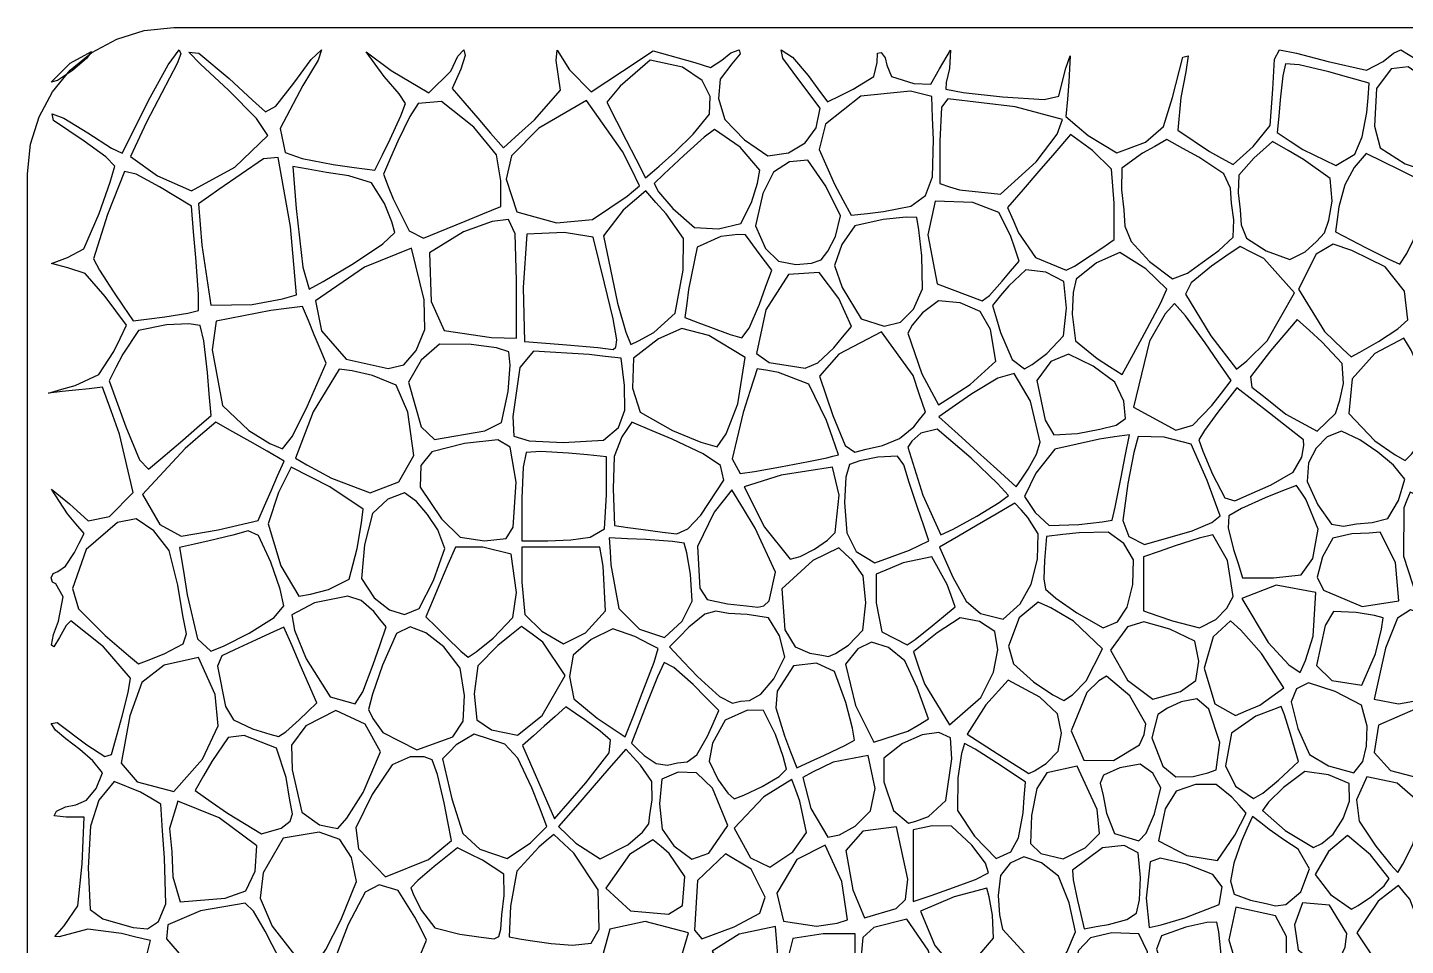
# Model space of a CAD drawing. Extents: x 1.1 to 83, y 1.1 to 53.7.
# Drawn here: x 1.14 to 41.04, y 27.16 to 53.74 of the extents above; entities that cross this region are included whole.
import ezdxf

# ---------------------------------------------------------------- set-up
doc = ezdxf.new("R2010")
doc.units = 0
doc.layers.add('Layer_1', color=7, linetype='CONTINUOUS')

msp = doc.modelspace()

# ---------------------------------------------------------------- linework, layer by layer
at = {"layer": 'Layer_1', "color": 7}
for points in [[(1.14035, 21.923175), (1.14035, 27.439671), (1.14035, 32.956168), (1.14035, 38.472665), (1.14035, 43.989162), (1.14035, 49.505659), (1.226058, 50.360908), (1.472005, 51.156527), (1.861422, 51.875747), (2.377542, 52.501801), (3.003595, 53.01792), (3.722816, 53.407337), (4.518434, 53.653284), (5.373683, 53.738993)], [(5.373683, 53.738993), (14.542864, 53.738993), (23.712045, 53.738993), (32.881226, 53.738993), (42.050408, 53.738993)], [(4.504484, 26.524726), (4.701358, 27.298283), (4.279836, 27.399863), (3.858315, 27.501444), (2.887524, 27.630811), (2.054826, 27.406871), (1.93503, 27.415958), (2.20412, 27.719167), (2.598131, 28.304693), (2.718628, 29.517306), (2.748075, 30.194233), (2.777523, 30.871157), (2.520269, 30.872568), (2.263015, 30.873979), (1.909866, 30.913555), (1.978247, 31.049047), (2.236554, 31.171566), (2.534979, 31.224116), (2.844341, 31.362935), (3.12819, 31.698475), (3.30935, 32.151309), (3.030935, 32.502543), (2.650508, 32.825744), (2.246275, 33.135976), (1.948811, 33.392604), (1.825087, 33.586922), (1.998782, 33.609895), (2.860481, 32.96469), (3.375918, 32.624669), (3.574911, 32.683817), (3.689978, 33.105062), (3.87966, 33.792016), (4.051148, 34.478155), (4.122475, 34.897438), (3.338793, 35.808054), (2.390408, 36.560526), (2.255444, 36.416906), (2.06585, 36.071604), (1.904266, 35.804644), (1.836647, 35.849368), (1.89604, 36.163168), (2.039822, 36.543124), (2.169066, 37.249546), (1.960383, 37.627261), (1.864831, 37.679486), (1.825087, 37.805047), (1.882873, 37.930613), (2.021804, 37.982841), (2.242843, 38.144193), (2.498039, 38.532125), (2.637798, 38.806763), (2.777557, 39.081402), (2.53944, 39.366588), (2.301322, 39.651771), (1.836812, 40.369177), (2.356888, 39.943312), (2.900269, 39.454218), (3.509109, 39.582663), (4.199861, 40.270303), (3.804883, 41.959603), (3.558569, 42.640764), (3.312254, 43.321924), (2.921317, 43.279483), (2.530381, 43.237043), (2.139444, 43.194602), (1.748508, 43.152162), (2.131406, 43.264376), (2.514304, 43.376588), (3.209066, 43.694742), (3.641541, 44.358989), (3.822263, 44.737974), (4.002984, 45.116959), (3.697403, 45.533572), (3.391823, 45.950186), (2.807473, 46.615564), (2.302875, 46.781689), (1.837624, 46.904391), (2.297665, 47.083274), (2.765977, 47.328088), (3.216619, 48.356658), (3.531874, 49.259863), (3.662998, 49.721474), (3.404303, 49.994439), (2.782333, 50.444075), (1.887339, 51.050912), (1.857015, 51.235568), (2.19455, 51.113828), (2.889544, 50.685881), (3.571282, 50.247485), (3.876943, 50.100636), (4.118414, 50.574414), (4.645826, 51.628161), (5.208009, 52.664064), (5.533079, 53.094924), (5.580428, 52.978939), (5.470034, 52.694896), (4.583605, 50.999452), (4.122475, 50.007799), (4.899771, 49.446674), (5.889017, 49.005772), (7.144131, 49.69751), (8.101679, 50.608205), (7.76631, 51.105006), (6.95592, 51.921681), (6.144655, 52.678248), (5.807226, 53.030538), (6.099501, 53.001474), (6.98017, 52.264211), (7.659218, 51.636648), (8.035429, 51.294366), (8.331594, 51.460916), (8.84851, 52.125078), (9.354688, 52.810032), (9.655361, 53.094924), (9.558913, 52.791377), (9.11031, 52.06157), (8.460144, 50.818788), (8.60238, 50.116376), (9.090094, 49.941954), (9.993838, 49.7718), (10.593843, 49.688242), (11.193847, 49.604684), (11.416354, 50.054995), (11.638862, 50.505304), (11.953576, 51.180675), (12.085314, 51.53973), (11.905188, 51.82421), (11.470067, 52.320269), (10.942604, 53.03448), (11.672943, 52.492552), (12.759337, 51.846297), (13.398474, 52.472683), (13.602201, 52.912157), (13.77749, 53.094944), (13.813931, 52.930956), (13.683833, 52.536685), (13.559486, 52.257556), (13.435139, 51.978427), (13.806843, 51.546946), (14.178547, 51.115462), (14.550251, 50.683984), (14.921956, 50.252506), (15.369016, 50.659815), (15.816076, 51.067123), (16.576774, 51.92498), (16.452777, 52.783816), (16.480773, 53.079701), (16.834684, 52.513286), (17.459561, 51.876514), (18.371618, 52.478737), (19.254106, 53.062251), (20.464541, 52.726045), (20.919858, 52.58282), (21.242397, 52.792647), (21.50957, 53.005886), (21.747836, 53.094063), (21.780262, 52.978846), (21.531997, 52.690471), (21.19347, 52.247473), (21.149099, 51.679706), (21.329043, 51.076888), (21.89926, 50.489872), (22.580296, 50.025102), (23.173942, 50.112998), (23.662573, 50.397859), (23.981484, 50.839579), (24.088948, 51.405807), (23.478353, 52.228101), (23.016882, 52.848143), (22.966808, 53.097695), (23.289163, 52.878143), (23.74966, 52.346191), (24.029096, 51.969063), (24.308532, 51.591935), (24.680022, 51.771694), (25.051512, 51.951453), (25.646769, 52.320636), (25.743741, 52.722396), (25.749806, 52.994583), (25.85861, 53.014987), (25.975581, 52.858899), (26.024233, 52.650469), (26.161799, 52.322521), (26.805692, 52.118638), (27.301081, 52.100886), (27.550613, 52.546984), (27.868508, 53.082235), (27.836466, 52.552487), (27.737869, 52.15189), (27.729563, 51.950476), (28.235372, 51.861407), (29.372823, 51.73091), (30.581364, 51.655322), (31.003058, 51.755096), (31.081936, 52.067971), (31.211222, 52.561549), (31.33667, 52.921273), (31.294037, 52.171047), (31.252844, 51.664661), (31.211648, 51.158278), (31.534454, 50.886834), (31.85726, 50.61539), (32.681588, 50.106334), (33.518575, 50.42189), (34.03963, 50.872833), (34.297982, 51.710861), (34.600025, 52.880737), (34.747825, 52.91713), (34.687031, 52.454739), (34.536714, 51.717521), (34.448311, 50.76814), (35.366938, 50.145625), (35.711546, 49.957696), (36.056153, 49.769768), (36.343329, 50.03071), (36.630504, 50.291653), (37.126662, 50.897779), (37.204849, 51.95423), (37.250552, 52.82228), (37.396297, 53.093533), (37.889407, 52.993109), (38.806129, 52.753717), (39.913637, 52.504159), (40.396666, 52.755128), (40.700453, 52.995122), (40.908242, 53.094941), (41.349846, 52.826158)], [(1.826984, 52.159044), (2.37707, 52.704472), (2.991463, 53.044804), (2.856581, 52.852467), (2.440838, 52.496192), (2.006522, 52.202038), (1.826984, 52.159044)], [(20.419236, 50.65542), (20.891705, 51.233231), (20.911292, 51.742103), (20.671768, 52.202997), (20.102748, 52.592676), (19.174021, 52.794213), (18.303699, 52.04519), (18.11133, 51.812108), (17.918961, 51.579029), (18.197879, 51.030079), (18.476796, 50.481128), (18.755713, 49.932178), (19.03463, 49.383228), (19.231294, 49.552047), (19.427959, 49.72087), (19.881395, 50.13467), (20.419236, 50.65542)], [(39.577414, 50.070743), (39.79315, 50.570934), (39.923892, 51.278268), (39.959226, 51.70514), (39.994561, 52.13201), (39.40696, 52.292814), (38.819359, 52.453619), (37.967076, 52.654877), (37.568259, 52.68713), (37.49099, 52.345226), (37.411793, 51.646918), (37.371505, 51.170863), (37.331218, 50.694804), (37.701669, 50.452895), (38.072119, 50.210982), (39.022728, 49.748677), (39.577414, 50.070743)], [(42.955631, 49.83182), (43.264799, 50.75305), (42.164993, 51.864167), (41.123091, 52.599313), (40.629267, 52.548135), (40.200826, 51.972566), (40.142507, 50.883343), (40.31063, 50.25377), (41.033827, 49.796248), (42.232428, 49.394324), (42.955631, 49.83182)], [(27.140849, 48.875465), (27.351162, 49.418821), (27.370588, 50.493769), (27.348337, 51.120252), (27.326087, 51.746737), (27.019768, 51.824021), (26.713449, 51.901304), (25.270947, 51.754411), (24.252068, 50.937168), (24.065634, 50.204596), (24.512769, 49.200579), (24.75257, 48.752783), (24.992371, 48.304989), (25.460931, 48.356272), (25.929491, 48.407557), (26.715236, 48.570131), (27.140849, 48.875465)], [(13.809791, 48.132385), (14.326703, 48.345271), (14.843615, 48.558156), (14.843615, 48.928517), (14.843615, 49.298874), (14.716171, 50.051942), (14.061255, 50.85612), (13.124256, 51.596877), (12.451445, 51.536583), (12.20807, 51.162783), (11.863575, 50.447502), (11.655321, 49.968271), (11.447068, 49.489041), (11.585389, 49.132973), (11.72371, 48.776904), (12.194961, 47.85577), (12.604266, 47.634827), (13.029215, 47.810598), (13.809791, 48.132385)], [(18.508833, 48.859209), (18.685067, 49.008146), (18.861301, 49.157083), (18.616855, 49.65304), (18.372408, 50.148995), (17.328111, 51.62401), (15.947494, 50.829489), (15.151445, 50.019303), (14.996774, 49.345833), (15.310104, 48.403674), (16.454218, 48.081765), (17.502005, 48.178331), (18.508833, 48.859209)], [(30.350677, 49.850308), (30.951757, 50.648839), (31.110388, 51.080278), (29.741312, 51.440506), (27.791598, 51.672645), (27.602655, 51.428958), (27.555824, 50.445783), (27.555824, 49.83235), (27.555824, 49.218921), (27.842998, 49.130382), (28.130173, 49.041843), (29.311363, 48.910034), (30.350677, 49.850308)], [(22.107871, 48.670735), (22.277753, 49.233929), (22.348412, 49.608043), (21.780672, 50.276354), (21.03281, 50.783699), (20.733179, 50.564263), (20.14886, 50.036679), (19.57078, 49.489479), (19.286147, 49.222874), (19.412402, 48.982018), (19.822204, 48.496711), (20.450608, 47.9529), (21.150628, 47.905108), (21.796607, 48.066463), (22.107871, 48.670735)], [(31.945693, 47.146512), (32.277885, 47.372496), (32.610078, 47.598482), (32.610078, 48.126989), (32.610078, 48.655495), (32.528298, 49.636087), (31.976083, 50.177088), (31.659085, 50.409376), (31.34209, 50.641668), (30.886053, 50.112292), (30.430016, 49.582917), (29.973976, 49.053541), (29.517935, 48.524166), (29.678842, 48.158044), (29.839748, 47.791923), (30.33012, 47.079781), (31.218186, 46.710583), (31.457928, 46.832018), (31.945693, 47.146512)], [(35.636163, 47.278516), (36.055653, 47.667288), (36.070582, 48.166522), (36.006318, 48.653965), (35.979591, 49.084236), (35.785925, 49.499368), (35.058186, 49.98501), (34.597487, 50.240613), (34.136787, 50.496216), (33.783964, 50.297238), (33.431144, 50.098257), (32.833239, 49.665201), (32.819269, 49.041922), (32.88599, 48.461828), (32.914725, 47.991663), (33.097879, 47.538468), (33.629896, 46.967386), (34.298173, 46.461688), (34.727078, 46.626831), (35.152398, 46.938644), (35.636163, 47.278516)], [(38.693606, 47.797432), (38.825613, 48.160381), (38.918744, 48.709278), (38.860445, 49.370293), (38.090108, 49.9145), (37.643068, 50.176455), (37.196028, 50.438411), (36.923478, 50.197094), (36.650927, 49.955777), (36.219412, 49.466), (36.195847, 48.950567), (36.259437, 48.463985), (36.285881, 48.027943), (36.438659, 47.638053), (37.013385, 47.27623), (37.695533, 47.016766), (38.137392, 47.245724), (38.464335, 47.540271), (38.693606, 47.797432)], [(8.926312, 45.997481), (8.756519, 47.973474), (8.398575, 49.976504), (7.976608, 49.934834), (6.676665, 49.053084), (6.383878, 48.841203), (6.091092, 48.629319), (6.138912, 48.034507), (6.186732, 47.439696), (6.448032, 45.696528), (7.641015, 45.716029), (8.52518, 45.883957), (8.926312, 45.997481)], [(24.126662, 47.008401), (24.318082, 47.262268), (24.539473, 47.6892), (24.679349, 48.286583), (24.259153, 49.140974), (23.735435, 49.902152), (23.20787, 49.854372), (22.737662, 49.555022), (22.437446, 48.930024), (22.215958, 47.993102), (22.512688, 47.340785), (22.883028, 46.973752), (23.393353, 46.875062), (23.841095, 46.915321), (24.126662, 47.008401)], [(41.461382, 47.964273), (41.804308, 48.741398), (41.920857, 49.084752), (41.600103, 49.251664), (40.891627, 49.604557), (40.399338, 49.847226), (39.907049, 50.089898), (39.732478, 49.885546), (39.557909, 49.681195), (39.282421, 49.179497), (39.110367, 48.547212), (39.061164, 48.18457), (39.011964, 47.821932), (39.459995, 47.590383), (39.908028, 47.358836), (40.563368, 47.029206), (40.880671, 46.886997), (41.082843, 47.199846), (41.461382, 47.964273)], [(6.090575, 45.54189), (6.091224, 46.021388), (6.014914, 47.083811), (5.949354, 47.822575), (5.883793, 48.561337), (5.424315, 48.845035), (4.964838, 49.128734), (4.286029, 49.493351), (3.944445, 49.573205), (3.454062, 48.326159), (3.050349, 47.043995), (3.219063, 46.711622), (3.624695, 46.084704), (3.911869, 45.666364), (4.199042, 45.248026), (4.658054, 45.305393), (5.117066, 45.36276), (5.781715, 45.462706), (6.090575, 45.54189)], [(10.575273, 46.906581), (11.426417, 47.477268), (11.780432, 47.802611), (11.690984, 48.112519), (11.475927, 48.646103), (11.102606, 49.244067), (10.442103, 49.445999), (9.796821, 49.545869), (9.269549, 49.635675), (9.047931, 49.676993), (8.826313, 49.71831), (8.874963, 49.110674), (8.923614, 48.503036), (9.109462, 46.800736), (9.292566, 46.161184), (9.70135, 46.380143), (10.575273, 46.906581)], [(19.272441, 44.909082), (19.897779, 45.466076), (20.124631, 46.711122), (20.134596, 47.633596), (19.633714, 48.339908), (19.337432, 48.673667), (19.04115, 49.007426), (18.713668, 48.727862), (18.386185, 48.448296), (17.823186, 47.703317), (18.228368, 45.761154), (18.465476, 44.913601), (18.6086, 44.561077), (18.835034, 44.663304), (19.272441, 44.909082)], [(29.363585, 46.391759), (29.608295, 46.684836), (29.853004, 46.977912), (29.727816, 47.347863), (29.60263, 47.717812), (29.263989, 48.379106), (28.515248, 48.675149), (27.427635, 48.707418), (27.215294, 47.737962), (27.476934, 46.314535), (28.789342, 45.82464), (28.993016, 45.983367), (29.363585, 46.391759)], [(15.303092, 46.408845), (15.256265, 47.762327), (15.071287, 48.182078), (14.593248, 48.119755), (13.769434, 47.824918), (12.783065, 47.213613), (12.825609, 45.807257), (13.202737, 44.965041), (14.575586, 44.759903), (14.939339, 44.749404), (15.303092, 44.738877), (15.303092, 45.573865), (15.303092, 46.408854), (15.303092, 46.408851), (15.303092, 46.408845)], [(26.79521, 45.583365), (27.053939, 46.171262), (27.035708, 47.12462), (26.954883, 47.885217), (26.891487, 48.236138), (26.585305, 48.245169), (25.920765, 48.183729), (25.098315, 47.995685), (24.717361, 47.460693), (24.511298, 46.845155), (24.731187, 46.207152), (25.28189, 45.305636), (25.947472, 45.09444), (26.421015, 45.204168), (26.795205, 45.583362), (26.795207, 45.583362), (26.79521, 45.583365)], [(18.201783, 44.694444), (18.094569, 45.305373), (17.852711, 46.337291), (17.683842, 47.003149), (17.514972, 47.66901), (17.09844, 47.738594), (16.681908, 47.808179), (15.602426, 47.759149), (15.488542, 46.208561), (15.510685, 45.429277), (15.532831, 44.649997), (16.145468, 44.599629), (16.758104, 44.549258), (17.657196, 44.468534), (18.098247, 44.415916), (18.176044, 44.484279), (18.201783, 44.694444)], [(22.338563, 45.727041), (22.514981, 46.221131), (22.691399, 46.715217), (22.509928, 46.954511), (22.328456, 47.193804), (22.06296, 47.551154), (21.934302, 47.738256), (21.709985, 47.749545), (21.214503, 47.684244), (20.528644, 47.376534), (20.276725, 46.152534), (20.227692, 45.748194), (20.178659, 45.343854), (20.548794, 45.201103), (20.918929, 45.058353), (21.489702, 44.851724), (21.822463, 44.755853), (22.041414, 45.034118), (22.338563, 45.727041)], [(12.396373, 44.388679), (12.647554, 44.998905), (12.625462, 45.855436), (12.254587, 47.348956), (10.895943, 46.797973), (9.483036, 45.829138), (9.654773, 44.95408), (10.366626, 44.139087), (11.578554, 43.868292), (12.03303, 43.966638), (12.396373, 44.388679)], [(34.136677, 46.161215), (33.522322, 46.750117), (32.769446, 47.227947), (32.093024, 46.925952), (31.502017, 46.447538), (31.421857, 46.06881), (31.387147, 45.435503), (31.484649, 44.668753), (32.112308, 44.156094), (32.476062, 43.923692), (32.839815, 43.691288), (33.164419, 44.286545), (33.489019, 44.881803), (33.947069, 45.748716), (34.136677, 46.161215)], [(37.035128, 44.66645), (37.825254, 46.059781), (36.942161, 47.04873), (36.597497, 47.225709), (36.252836, 47.402685), (35.838833, 47.115242), (35.42483, 46.827796), (34.839715, 46.343787), (34.674802, 46.017013), (35.410987, 44.806148), (36.152441, 43.849919), (36.453115, 44.089774), (37.035128, 44.66645)], [(40.262288, 44.64661), (40.820755, 45.01237), (41.110459, 45.272348), (41.018124, 46.103199), (40.458571, 46.812759), (40.000256, 47.032438), (39.488522, 47.28628), (38.94858, 47.468282), (38.457344, 47.173955), (37.949584, 46.1661), (38.698153, 44.931657), (39.224695, 44.420107), (39.469037, 44.206665), (39.719956, 44.335347), (40.262288, 44.64661)], [(30.660035, 44.300803), (31.143789, 44.814704), (31.231642, 45.612595), (31.154429, 46.385694), (30.630453, 46.650642), (30.048033, 46.717893), (29.555302, 46.260142), (29.318323, 45.976323), (29.081341, 45.692503), (29.199984, 45.302159), (29.318625, 44.911812), (29.650385, 44.126063), (30.009107, 43.852643), (30.233033, 43.983199), (30.660035, 44.300803)], [(24.486978, 44.465401), (24.74393, 44.773139), (25.000883, 45.08088), (24.816519, 45.484296), (24.632155, 45.887713), (24.067563, 46.645167), (23.175805, 46.589566), (22.524311, 45.564354), (22.247502, 44.303882), (22.619748, 44.039093), (23.65851, 43.878373), (24.029842, 44.033296), (24.486978, 44.465401)], [(9.251313, 42.778595), (9.52027, 43.398564), (9.789228, 44.01853), (9.617083, 44.429838), (9.444938, 44.841143), (9.272792, 45.252448), (9.100647, 45.663756), (8.641045, 45.603524), (8.181442, 45.543292), (6.600031, 45.230706), (6.488146, 44.402242), (6.78138, 42.792478), (7.543403, 42.068592), (8.157683, 41.696197), (8.523875, 41.540331), (8.815738, 41.90341), (9.251313, 42.778595)], [(28.437631, 43.40545), (29.179187, 44.079671), (29.02346, 44.997901), (28.722582, 45.518445), (28.142794, 45.763787), (27.518368, 45.827693), (27.058057, 45.477204), (26.760592, 45.118934), (26.636869, 44.888466), (27.035523, 43.711362), (27.516405, 42.811881), (27.835935, 43.011076), (28.437631, 43.40545)], [(35.433141, 42.79326), (35.713803, 43.153878), (35.994461, 43.514493), (35.618014, 44.061112), (35.241566, 44.607731), (34.670117, 45.394205), (34.35346, 45.749913), (34.085316, 45.447901), (33.630503, 44.653087), (33.166804, 42.744472), (34.391874, 42.083301), (34.88878, 42.224709), (35.433141, 42.79326)], [(5.632508, 41.785701), (6.042917, 42.142689), (6.453326, 42.499678), (6.40105, 43.126152), (6.348775, 43.752626), (6.244495, 44.666803), (6.140594, 45.105261), (5.81061, 45.154731), (5.162765, 45.133678), (4.354114, 44.966125), (3.895653, 44.284144), (3.699196, 43.895007), (3.50274, 43.505871), (3.74419, 42.838164), (3.98564, 42.170457), (4.386223, 41.219425), (4.640116, 40.953377), (5.002406, 41.246682), (5.632508, 41.785701)], [(39.017677, 42.565024), (39.139907, 42.946453), (39.244064, 43.432315), (39.205783, 44.006287), (38.621499, 44.638155), (38.264569, 44.960955), (37.907637, 45.283755), (37.521346, 44.832211), (37.135057, 44.380664), (36.559964, 43.624675), (36.592214, 43.321089), (36.975776, 43.02688), (37.575349, 42.539254), (38.481914, 42.051571), (39.017677, 42.565024)], [(21.708949, 42.837535), (21.924073, 44.18264), (20.866028, 44.816897), (20.090557, 45.021997), (19.411016, 44.725068), (18.687147, 44.161956), (18.662518, 43.298855), (18.88138, 42.603914), (19.821287, 42.07278), (20.642182, 41.727089), (21.110309, 41.599623), (21.375633, 41.974767), (21.708949, 42.837535)], [(25.896391, 41.635037), (26.393745, 41.841143), (26.801192, 42.174716), (26.972903, 42.386891), (27.144615, 42.599062), (26.963462, 43.12848), (26.782309, 43.657898), (25.869172, 44.922567), (24.632702, 44.279546), (24.351667, 43.960991), (24.070633, 43.642435), (24.265966, 43.070938), (24.4613, 42.499441), (24.818677, 41.62979), (25.093493, 41.438068), (25.428972, 41.529604), (25.896391, 41.635037)], [(41.547773, 41.819655), (41.766456, 42.125093), (41.985139, 42.430531), (41.768562, 43.007621), (41.551984, 43.584712), (41.209293, 44.399849), (40.993647, 44.738888), (40.154535, 44.297318), (39.496066, 43.564415), (39.402811, 42.557536), (40.157962, 41.766696), (40.744953, 41.364769), (41.033827, 41.201718), (41.216391, 41.386133), (41.547773, 41.819655)], [(14.384137, 42.056437), (14.864598, 42.3007), (15.053502, 43.198974), (15.116762, 43.957313), (15.081657, 44.34402), (14.716928, 44.45852), (13.987687, 44.562398), (13.071915, 44.56872), (12.537068, 44.105649), (12.168151, 43.468615), (12.539213, 42.170793), (12.926564, 41.808677), (14.384141, 42.056451), (14.384139, 42.056451), (14.384137, 42.056437)], [(18.250026, 42.153386), (18.438676, 42.658086), (18.423388, 43.369188), (18.376745, 43.764211), (18.330102, 44.159235), (17.868435, 44.21525), (17.406767, 44.271263), (15.793482, 44.366234), (15.39708, 43.894369), (15.189898, 42.472105), (15.220371, 41.905778), (15.665454, 41.770994), (16.652274, 41.72204), (17.818537, 41.79268), (18.250026, 42.153386)], [(32.668475, 42.223439), (32.935706, 42.416199), (32.885273, 42.916046), (32.625386, 43.465383), (32.002149, 43.936048), (31.286794, 44.277435), (30.773012, 44.069872), (30.36351, 43.514981), (30.609453, 42.366732), (30.858559, 41.947581), (31.548222, 41.984775), (32.196109, 42.10578), (32.668475, 42.223439)], [(11.89287, 40.581603), (12.325237, 41.341785), (12.151593, 42.595292), (11.810976, 43.379751), (11.132418, 43.66435), (10.541206, 43.795425), (10.166648, 43.849942), (9.413373, 42.612228), (8.898868, 41.272206), (9.22529, 41.078271), (9.942522, 40.68537), (11.062554, 40.260544), (11.89287, 40.581603)], [(22.948504, 41.014515), (23.758551, 41.17007), (24.29051, 41.281477), (24.457474, 41.321462), (24.624438, 41.361445), (24.449009, 41.861977), (24.27358, 42.362509), (23.767022, 43.407265), (22.884469, 43.745881), (22.578151, 43.802766), (22.271833, 43.85965), (22.067096, 43.224515), (21.862359, 42.589377), (21.5449, 41.247246), (21.777907, 40.827525), (22.188808, 40.882451), (22.948504, 41.014515)], [(30.465085, 41.729248), (30.188879, 42.922743), (29.715799, 43.718886), (29.242961, 43.581419), (28.488544, 43.134836), (28.011075, 42.801478), (27.533606, 42.46812), (28.092095, 41.960854), (28.650585, 41.45359), (29.209074, 40.946327), (29.767564, 40.439066), (29.941757, 40.691748), (30.115947, 40.94443), (30.362212, 41.38343), (30.465085, 41.729248)], [(37.151282, 40.493397), (37.792217, 40.86402), (38.039404, 41.299119), (38.096105, 41.635372), (38.092973, 41.798824), (37.783663, 42.042983), (37.104224, 42.573293), (36.632721, 42.940334), (36.161221, 43.307373), (35.886071, 42.953838), (35.610921, 42.600304), (35.222273, 42.07324), (35.060625, 41.798943), (35.175777, 41.468562), (35.452634, 40.806652), (35.816639, 40.122684), (36.103557, 40.027823), (36.518133, 40.213743), (37.151282, 40.493397)], [(8.192892, 40.320939), (8.381135, 40.752158), (8.569378, 41.183374), (8.076086, 41.465748), (7.582794, 41.74812), (7.089502, 42.030492), (6.59621, 42.312861), (6.15008, 41.929391), (5.70395, 41.545922), (4.473296, 40.218179), (4.966931, 39.349107), (5.584249, 39.013282), (6.660738, 39.191562), (7.238572, 39.325031), (7.816407, 39.458499), (8.00465, 39.889718), (8.192892, 40.320939)], [(20.63526, 39.612533), (21.306397, 40.630074), (21.20756, 41.059684), (20.705335, 41.38851), (19.811149, 41.815413), (19.224495, 42.063786), (18.637841, 42.312158), (18.493146, 42.09656), (18.348451, 41.880962), (18.12813, 41.31599), (18.097798, 40.383031), (18.117167, 39.849662), (18.136536, 39.316296), (18.519434, 39.263591), (18.902332, 39.210886), (19.524812, 39.128232), (19.946043, 39.077542), (20.26314, 39.223188), (20.63526, 39.612533)], [(28.632305, 39.585553), (29.278233, 39.983529), (29.546891, 40.18779), (29.229747, 40.532067), (28.467253, 41.266689), (27.482266, 42.104818), (27.01224, 41.993772), (26.747133, 41.755464), (26.636869, 41.583427), (27.066274, 40.197916), (27.584388, 39.049621), (27.947211, 39.207053), (28.632305, 39.585553)], [(32.55347, 39.474541), (32.637315, 39.847641), (32.810865, 40.717213), (32.929576, 41.328763), (33.048287, 41.940313), (32.61647, 41.8814), (32.184653, 41.822486), (30.885429, 41.531007), (30.335714, 40.837073), (30.172098, 40.49914), (30.008483, 40.161207), (30.165396, 39.929644), (30.322308, 39.698081), (30.729425, 39.319175), (31.584818, 39.34497), (32.26069, 39.428414), (32.55347, 39.474541)], [(40.079064, 39.402786), (40.535956, 39.522188), (40.842684, 40.04634), (41.021294, 40.654842), (40.693972, 41.068625), (40.239436, 41.439936), (39.725292, 41.797422), (39.194901, 42.046565), (38.773402, 41.886316), (38.452377, 41.557361), (38.23565, 41.129802), (38.198623, 40.589745), (38.503327, 39.912612), (38.897904, 39.358474), (39.246138, 39.296775), (39.628039, 39.370643), (40.079064, 39.402786)], [(15.206558, 39.271849), (15.293693, 40.572752), (15.111644, 41.588563), (14.763516, 41.801387), (13.798318, 41.687984), (12.847498, 41.450031), (12.533934, 41.05665), (12.509273, 40.424633), (13.124289, 39.509869), (13.666562, 38.979046), (14.369989, 38.871821), (14.999251, 38.942366), (15.206558, 39.271849)], [(34.869174, 39.162403), (35.437058, 39.401945), (35.673259, 39.601507), (35.301908, 40.625214), (34.83816, 41.671796), (34.052925, 41.875532), (33.297518, 41.890913), (33.181552, 41.43651), (33.004768, 40.535631), (32.860163, 39.460723), (33.035282, 38.995353), (33.487289, 38.763073), (34.869174, 39.162403)], [(17.428176, 38.982938), (17.84546, 39.221763), (17.906798, 40.201681), (17.906798, 40.755491), (17.906798, 41.309298), (17.357953, 41.362712), (16.809109, 41.416122), (15.996389, 41.464676), (15.583836, 41.431391), (15.493729, 41.00425), (15.456251, 40.105827), (15.456251, 39.488813), (15.456251, 38.871796), (15.829577, 38.871796), (16.202902, 38.871796), (16.87082, 38.904438), (17.428176, 38.982915), (17.428176, 38.982927), (17.428176, 38.982938)], [(26.681482, 38.601091), (26.962879, 38.737574), (27.244277, 38.874057), (27.08301, 39.340195), (26.921743, 39.806332), (26.67038, 40.562194), (26.518959, 41.070327), (26.330351, 41.322501), (25.759292, 41.293943), (25.238194, 41.187997), (24.939417, 41.085076), (24.840218, 40.720058), (24.798959, 39.983969), (24.868486, 39.101957), (25.139503, 38.562847), (25.673789, 38.232927), (26.681482, 38.601091)], [(9.856276, 37.465229), (10.453453, 37.764299), (10.689894, 38.650508), (10.811075, 39.393944), (10.861477, 39.788648), (9.893641, 40.440734), (8.775757, 41.005292), (8.404436, 40.274254), (8.103689, 39.367824), (8.474717, 38.152414), (8.994036, 37.274754), (9.329904, 37.329446), (9.856276, 37.465229)], [(23.925901, 38.629946), (24.305131, 38.893806), (24.528586, 39.118865), (24.644302, 40.191772), (24.45435, 41.006468), (22.96048, 40.771801), (21.888935, 40.438431), (22.478168, 39.268013), (23.220078, 38.338455), (23.516373, 38.424079), (23.925901, 38.629946)], [(22.621033, 37.138376), (22.796595, 37.967818), (22.210184, 39.242692), (21.873041, 39.798179), (21.535898, 40.353663), (21.279549, 40.028955), (21.023201, 39.704247), (20.540002, 38.70754), (20.605011, 37.502948), (20.816576, 37.175364), (21.407006, 37.046072), (21.960351, 36.990161), (22.29137, 36.948186), (22.459445, 36.990841), (22.621033, 37.138376)], [(38.362077, 38.357604), (38.517669, 39.213161), (38.159078, 40.076227), (38.0231, 40.278408), (37.887123, 40.480587), (37.431464, 40.298604), (36.975804, 40.116625), (36.292042, 39.812973), (35.92782, 39.594017), (35.904565, 39.251444), (36.059322, 38.620229), (36.193411, 38.212657), (36.327503, 37.805086), (36.774608, 37.805086), (37.221716, 37.805086), (38.021695, 37.885426), (38.362077, 38.357604)], [(12.900488, 37.727865), (13.228899, 38.652791), (13.025504, 39.194627), (12.722711, 39.632207), (12.406249, 40.014079), (12.053496, 40.263589), (11.575867, 40.077192), (11.127881, 39.669387), (10.90014, 38.757146), (10.808495, 37.786956), (11.180351, 37.22727), (11.624722, 36.874058), (12.057261, 36.738348), (12.481147, 36.915621), (12.900488, 37.727865)], [(29.888476, 37.049481), (30.208378, 37.621072), (30.388343, 38.339113), (30.407618, 39.073384), (30.111855, 39.55146), (29.923122, 39.757279), (29.734389, 39.963098), (29.18911, 39.64434), (28.643831, 39.325581), (28.098551, 39.006822), (27.553271, 38.688066), (27.74302, 38.253399), (27.932769, 37.818732), (28.323944, 37.122882), (28.73813, 36.769015), (29.389863, 36.608899), (29.888476, 37.049481)], [(42.726187, 37.365178), (43.099073, 37.719858), (43.175713, 38.387466), (42.998201, 39.380922), (42.053947, 39.928738), (41.614378, 40.104294), (41.174811, 40.279848), (41.086574, 40.055049), (40.99834, 39.830248), (40.989083, 38.425659), (41.376188, 37.242092), (41.979906, 37.108709), (42.726187, 37.365178)], [(5.095916, 35.601484), (5.64294, 35.888453), (5.744566, 36.1793), (5.63907, 36.715164), (5.487997, 37.59296), (5.243839, 38.589139), (4.795816, 39.164613), (4.281594, 39.509734), (3.743652, 39.406748), (2.838412, 38.626771), (2.437724, 37.494628), (2.611092, 36.900939), (3.385433, 36.13354), (4.060786, 35.556176), (4.353684, 35.316033), (4.580188, 35.399884), (5.095916, 35.601484)], [(7.554279, 36.197548), (8.284131, 36.652262), (8.56409, 36.992529), (8.452609, 37.475163), (8.18458, 38.25772), (7.827661, 39.026894), (7.533654, 39.163981), (7.089051, 39.042371), (6.401252, 38.876204), (5.970759, 38.777257), (5.540265, 38.678307), (5.651567, 37.994054), (5.762869, 37.309798), (6.060182, 36.035638), (6.443875, 35.674337), (6.81155, 35.82694), (7.554279, 36.197548)], [(33.145445, 37.608513), (33.16664, 38.323822), (32.890818, 38.798709), (32.437022, 39.123437), (31.590448, 39.105431), (31.118914, 39.054323), (30.647383, 39.003218), (30.618791, 38.655179), (30.590199, 38.30714), (30.573689, 37.775696), (30.614301, 37.475439), (30.91611, 37.217717), (31.527572, 36.788527), (32.289488, 36.35815), (32.701168, 36.532244), (32.981225, 36.952532), (33.145445, 37.608513)], [(40.848232, 37.138376), (40.756527, 38.246259), (40.306323, 39.120724), (39.988854, 39.100348), (39.49442, 39.076303), (38.937043, 38.950141), (38.643145, 38.408345), (38.489848, 37.817295), (38.666993, 37.440379), (39.792899, 36.971972), (40.848226, 37.138398), (40.848229, 37.138398), (40.848232, 37.138376)], [(20.096013, 36.549403), (20.391322, 37.123246), (20.33919, 37.912655), (20.230367, 38.521998), (20.158806, 38.80597), (19.814102, 38.857939), (19.048578, 38.909478), (18.515978, 38.935104), (17.983378, 38.96073), (18.009054, 38.568768), (18.034733, 38.176807), (18.265189, 36.917427), (18.859356, 36.311123), (19.587899, 36.075326), (20.096013, 36.549403)], [(36.052306, 37.257634), (35.891343, 38.305703), (35.465179, 39.047197), (35.07177, 38.951665), (34.371404, 38.725481), (33.911927, 38.56583), (33.452449, 38.406183), (33.452449, 38.015511), (33.452449, 37.624842), (33.452449, 37.23417), (33.452449, 36.843502), (33.873638, 36.698521), (34.294826, 36.553544), (35.075266, 36.35296), (35.549332, 36.594483), (35.867083, 36.925778), (36.052306, 37.257634)], [(14.627128, 36.057335), (15.196464, 36.651105), (15.303092, 37.376207), (15.149468, 38.487454), (14.323077, 38.694033), (13.926036, 38.694033), (13.528994, 38.694033), (13.315528, 38.188787), (13.102061, 37.683542), (12.888594, 37.178299), (12.675127, 36.673053), (12.968365, 36.381586), (13.261604, 36.090115), (13.690943, 35.676453), (13.899622, 35.500502), (14.134587, 35.661321), (14.627128, 36.057335)], [(17.300263, 36.208595), (17.878151, 36.849818), (17.811074, 38.138439), (17.763211, 38.416236), (17.715349, 38.694033), (17.150574, 38.694033), (16.5858, 38.694033), (16.021026, 38.694033), (15.456251, 38.694033), (15.457013, 38.182889), (15.457775, 37.671745), (15.537093, 36.735286), (16.032122, 36.257303), (16.659721, 35.893564), (17.300287, 36.208595), (17.300289, 36.208595), (17.300263, 36.208595)], [(24.913828, 35.847455), (25.332774, 36.283107), (25.411595, 37.078412), (25.338117, 37.858342), (25.022243, 38.312584), (24.827568, 38.490342), (24.632893, 38.668099), (24.25782, 38.487161), (23.882747, 38.30622), (22.978935, 37.47864), (23.067893, 36.29529), (23.364907, 35.805212), (23.78975, 35.620305), (24.146409, 35.563006), (24.339481, 35.522944), (24.539785, 35.606812), (24.913828, 35.847455)], [(27.332573, 36.407271), (27.667173, 36.686205), (28.001774, 36.965139), (27.886292, 37.286246), (27.770811, 37.60735), (27.326036, 38.411689), (26.494926, 38.236977), (26.10642, 38.074803), (25.717914, 37.912633), (25.717914, 37.493126), (25.717914, 37.073623), (25.878274, 36.236631), (26.611831, 35.863443), (26.84481, 36.017398), (27.332573, 36.407271)], [(38.372793, 36.112803), (38.443829, 37.372612), (37.296962, 37.5906), (36.303718, 37.204975), (37.062972, 35.92504), (37.668192, 35.280882), (37.990537, 35.063619), (38.152697, 35.4076), (38.372793, 36.112803)], [(11.152815, 35.288014), (11.338364, 35.837614), (11.523913, 36.387216), (11.344955, 36.60834), (11.165997, 36.829464), (10.79755, 37.144088), (10.413592, 37.270727), (9.445766, 37.08054), (8.790643, 36.732365), (8.875272, 36.286813), (9.206297, 35.455174), (9.90515, 34.360005), (10.630149, 34.148841), (10.846205, 34.499959), (11.152815, 35.288014)], [(22.046827, 34.249301), (22.37076, 34.434893), (22.747964, 34.881103), (23.074517, 35.510371), (22.911396, 36.12563), (22.593089, 36.642887), (21.98052, 36.738348), (21.434596, 36.767866), (21.075783, 36.838828), (20.754938, 36.74767), (20.291675, 36.370043), (20.012407, 36.08541), (19.733139, 35.800778), (20.138074, 35.372257), (20.543009, 34.94374), (21.174897, 34.362339), (21.556855, 34.168001), (21.784923, 34.225416), (22.046827, 34.249301)], [(31.7987, 34.817541), (32.265163, 35.743478), (31.434182, 36.547208), (30.774699, 36.933327), (30.410229, 37.093926), (29.854985, 36.638859), (29.546891, 35.818739), (29.690035, 35.311125), (30.274398, 34.786372), (30.831051, 34.410845), (31.147774, 34.252679), (31.399155, 34.417169), (31.7987, 34.817541)], [(40.175553, 35.598343), (40.351289, 36.31414), (40.394975, 36.640031), (40.144325, 36.706779), (39.612446, 36.799537), (38.962982, 36.824514), (38.720635, 36.424571), (38.468492, 35.267711), (38.913974, 34.831181), (39.77585, 34.691015), (40.175553, 35.598343)], [(41.855884, 34.366925), (42.076788, 34.629093), (42.035597, 35.554801), (41.79156, 36.681164), (41.186989, 36.873299), (40.813081, 36.633652), (40.468587, 35.760508), (40.135418, 34.283788), (40.842382, 34.150345), (41.440193, 34.263138), (41.855884, 34.366925)], [(9.001939, 33.68747), (9.259153, 33.935142), (9.516367, 34.182815), (9.277848, 34.7313), (9.03933, 35.279787), (8.800812, 35.828272), (8.562294, 36.37676), (8.160701, 36.191074), (7.759106, 36.005392), (7.135937, 35.717079), (6.76556, 35.545392), (6.644984, 35.248133), (6.875596, 34.077275), (7.099782, 33.687552), (7.654826, 33.428023), (8.157236, 33.2756), (8.410931, 33.204802), (8.616128, 33.341358), (9.001939, 33.68747)], [(13.455044, 33.198988), (13.751419, 33.648743), (13.796547, 34.393152), (13.670192, 35.181557), (13.194049, 35.80231), (12.672402, 36.213384), (12.224596, 36.380124), (11.824957, 36.186378), (11.420071, 35.271589), (11.13324, 34.437447), (11.014196, 33.992343), (11.1354, 33.72717), (11.426189, 33.325633), (12.418003, 32.820178), (13.455044, 33.198988)], [(16.041319, 33.81868), (16.704025, 34.97026), (16.064767, 35.941319), (15.756388, 36.167294), (15.448009, 36.39327), (15.105462, 36.119689), (14.762914, 35.846111), (14.176249, 35.254768), (14.077818, 34.444268), (14.150298, 33.687041), (14.575585, 33.40422), (15.330432, 33.25013), (16.041319, 33.81868)], [(19.401849, 35.75317), (19.186264, 35.866268), (18.724171, 36.101195), (18.088044, 36.328818), (17.460609, 36.014499), (16.938446, 35.563799), (16.834684, 34.942393), (16.958036, 34.297456), (17.63877, 33.73751), (18.040812, 33.466938), (18.442855, 33.196366), (18.692614, 33.828976), (18.942373, 34.461588), (19.283395, 35.362896), (19.401849, 35.75317)], [(28.742809, 34.337656), (29.1144, 35.074725), (29.240576, 35.717316), (29.14792, 36.24709), (28.706953, 36.535329), (28.150346, 36.643914), (27.485718, 36.21015), (27.141913, 35.935567), (26.798107, 35.660985), (26.955391, 35.197782), (27.112675, 34.734582), (27.837381, 33.54701), (28.742809, 34.337656)], [(34.529482, 34.50691), (34.968541, 34.827741), (35.060622, 35.386772), (34.943426, 35.965082), (34.220706, 36.316358), (33.462886, 36.525781), (32.997967, 36.385873), (32.50348, 35.70417), (32.997815, 34.833583), (33.731214, 34.287401), (34.529511, 34.50691), (34.529497, 34.50691), (34.529482, 34.50691)], [(36.821954, 34.115494), (37.516514, 34.619867), (36.873462, 35.612186), (36.276833, 36.281975), (35.9754, 36.56056), (35.473781, 36.091732), (35.213781, 35.187227), (35.526822, 34.152775), (36.125384, 33.817772), (36.427799, 33.951559), (36.821954, 34.115494)], [(26.6349, 33.359186), (26.934132, 33.53639), (27.233364, 33.713598), (27.06992, 34.170135), (26.906476, 34.626674), (26.540943, 35.398202), (26.070796, 35.786523), (25.58371, 35.941725), (25.180481, 35.743109), (24.828984, 35.303799), (25.119336, 34.106031), (25.643782, 33.04584), (26.6349, 33.359186)], [(6.205536, 32.552064), (6.664295, 33.512783), (6.573955, 34.422563), (6.090044, 35.498656), (5.096831, 35.276324), (4.448925, 34.769019), (4.101122, 33.804818), (3.849795, 32.433779), (4.313924, 31.892762), (5.377923, 31.616342), (6.205536, 32.552064)], [(20.239362, 32.468961), (20.521476, 32.678446), (20.830681, 33.214079), (20.993881, 33.585421), (21.157082, 33.956766), (20.784844, 34.333939), (20.412606, 34.711112), (19.858649, 35.208862), (19.572234, 35.346287), (19.380622, 34.936515), (19.054602, 34.11866), (18.843735, 33.564429), (18.632867, 33.010201), (18.815103, 32.83136), (18.997339, 32.652521), (19.345203, 32.4215), (19.668128, 32.380685), (19.962284, 32.442026), (20.239362, 32.468961)], [(25.082942, 33.097419), (25.034137, 33.445216), (24.840625, 34.193076), (24.504725, 35.08745), (23.983968, 35.331516), (23.319581, 35.250439), (22.849114, 34.515964), (22.808837, 34.034648), (23.055788, 33.22804), (23.234776, 32.761865), (23.413765, 32.295691), (23.817498, 32.4804), (24.221231, 32.665108), (24.807439, 32.944483), (25.082942, 33.097419)], [(30.633667, 32.420825), (30.986129, 32.783289), (31.078483, 33.307542), (30.962377, 33.866136), (30.454188, 34.346715), (29.533949, 34.842614), (28.891461, 34.127307), (28.619447, 33.701022), (28.34743, 33.274737), (28.78131, 32.995348), (29.21519, 32.715959), (29.8436, 32.315246), (30.135901, 32.136495), (30.303958, 32.211484), (30.633667, 32.420825)], [(33.337582, 32.963956), (33.472795, 33.261537), (33.529033, 33.574612), (33.062009, 34.38236), (32.38872, 34.955226), (32.160283, 34.818563), (31.814372, 34.482699), (31.364016, 33.370819), (31.72924, 32.525101), (32.589507, 32.509099), (33.337582, 32.963956)], [(39.812025, 32.478912), (39.916405, 32.928992), (39.932294, 33.501203), (39.767135, 34.116699), (39.006249, 34.511663), (38.230212, 34.762082), (37.888932, 34.586184), (37.733492, 34.214158), (37.928773, 33.439473), (38.263943, 32.682411), (38.816351, 32.356323), (39.551136, 32.155234), (39.812025, 32.478912)], [(10.861299, 31.582157), (11.363868, 32.761595), (10.913953, 33.560176), (10.06328, 33.961886), (9.203003, 33.514397), (8.787432, 32.951897), (8.800999, 32.239215), (9.086892, 31.016911), (9.589965, 30.64396), (9.925111, 30.583197), (10.128266, 30.542363), (10.388625, 30.836816), (10.861299, 31.582157)], [(18.021327, 33.10476), (17.724822, 33.35817), (17.280313, 33.685497), (17.00536, 33.875475), (16.730407, 34.065453), (16.417034, 33.785872), (16.103661, 33.506291), (15.790288, 33.226711), (15.476915, 32.94713), (15.707861, 32.416056), (15.938807, 31.884981), (16.169753, 31.35391), (16.400698, 30.822835), (16.853633, 31.343123), (17.306567, 31.863411), (17.983959, 32.729071), (18.021327, 33.10476)], [(22.412295, 31.753943), (22.908021, 32.048052), (23.114209, 32.264711), (23.020868, 32.623723), (22.796451, 33.260081), (22.45475, 33.958361), (21.992366, 33.973318), (21.338486, 33.676443), (20.972904, 33.012984), (20.88107, 32.493746), (21.138387, 31.952147), (21.41744, 31.565509), (21.598722, 31.404695), (21.883768, 31.507289), (22.412295, 31.753943)], [(35.558389, 32.238552), (35.667665, 33.035536), (35.352465, 34.000485), (35.0035, 34.295453), (34.54838, 34.208384), (34.150816, 34.024229), (33.873638, 33.846143), (33.694943, 33.165799), (34.016747, 32.347606), (34.391862, 32.035349), (34.897416, 32.04836), (35.316843, 32.151314), (35.558389, 32.238552)], [(37.363485, 31.943085), (37.656293, 32.212286), (37.949099, 32.481489), (37.832417, 32.878996), (37.715738, 33.276506), (37.540672, 33.83799), (37.447474, 34.071526), (37.216901, 33.990074), (36.711551, 33.794246), (36.007737, 33.300058), (35.828509, 32.359764), (36.116971, 31.766163), (36.646753, 31.414006), (36.911382, 31.565596), (37.363485, 31.943085)], [(42.170587, 32.681178), (42.681483, 33.486581), (42.492766, 33.889919), (41.321761, 33.993929), (40.265198, 33.531971), (40.135912, 32.741929), (40.612641, 32.219714), (41.461806, 32.004181), (42.170587, 32.681178)], [(8.486222, 30.547395), (8.745298, 30.757684), (8.812068, 30.969139), (8.730797, 31.364518), (8.633946, 32.017013), (8.35186, 32.871116), (7.415397, 33.231602), (6.952187, 33.181104), (6.473206, 32.486465), (6.231849, 32.062936), (5.990493, 31.639408), (6.461588, 31.315248), (6.932683, 30.991088), (7.912748, 30.387651), (8.486222, 30.547395)], [(15.70315, 30.122927), (15.941468, 30.363775), (16.179786, 30.604624), (15.963853, 31.160982), (15.747921, 31.717344), (15.336759, 32.583967), (14.964967, 32.982577), (14.071258, 33.274528), (13.555028, 32.966773), (13.355209, 32.763533), (13.155389, 32.560294), (13.29137, 31.982712), (13.427351, 31.405133), (13.744241, 30.39614), (14.233175, 29.94691), (15.029921, 29.670542), (15.70315, 30.122916), (15.70315, 30.122921), (15.70315, 30.122927)], [(27.227573, 30.889084), (27.735111, 31.352295), (27.90392, 32.560316), (27.869014, 33.168531), (27.529173, 33.326423), (27.051367, 33.253567), (26.47771, 33.001232), (25.933525, 32.575413), (25.935952, 31.894117), (26.213543, 31.067711), (26.652316, 30.699179), (26.859257, 30.752635), (27.227573, 30.889084)], [(18.522478, 30.073484), (18.953003, 30.434009), (19.132071, 30.67352), (19.159672, 30.94202), (19.226035, 31.372234), (19.219248, 31.901398), (18.891252, 32.378862), (18.676879, 32.609485), (18.462505, 32.840112), (17.976656, 32.281238), (17.490806, 31.722368), (17.004957, 31.163494), (16.519107, 30.604624), (16.770305, 30.362553), (17.021504, 30.120486), (17.720618, 29.66352), (18.522478, 30.073484)], [(29.61421, 29.863618), (29.841091, 30.267639), (29.96725, 30.99461), (30.004258, 31.441689), (30.041266, 31.888769), (29.621178, 32.167771), (29.201087, 32.446773), (28.582685, 32.840862), (28.275706, 33.004777), (28.184166, 32.713377), (28.083729, 32.012774), (28.067798, 31.059442), (28.56327, 30.323776), (29.191697, 29.677256), (29.61421, 29.863618)], [(12.747999, 29.641786), (13.083101, 29.91597), (13.418203, 30.190158), (13.309857, 30.738247), (13.201511, 31.28634), (13.01227, 32.103486), (12.861578, 32.528806), (12.623489, 32.615265), (12.224122, 32.617805), (11.696025, 32.381828), (11.119484, 31.522614), (10.647726, 30.561359), (10.719627, 29.950768), (11.508341, 29.140161), (12.747999, 29.641786)], [(25.687207, 31.704799), (25.486123, 32.653407), (24.471498, 32.461773), (23.875491, 32.177857), (23.595754, 32.022852), (23.82294, 31.120458), (24.319023, 30.293096), (24.653192, 30.361179), (25.105278, 30.613246), (25.549767, 31.057113), (25.687207, 31.704799)], [(31.771093, 29.984796), (32.182446, 30.395517), (32.111868, 31.095978), (31.537859, 32.349022), (30.654267, 32.152903), (30.364571, 31.701266), (30.212081, 30.915624), (30.187612, 30.104182), (30.483155, 29.819129), (31.125643, 29.659504), (31.771093, 29.984796)], [(33.770567, 30.971309), (33.959862, 31.721425), (33.728818, 32.140725), (33.364407, 32.406689), (32.772601, 32.296549), (32.3021, 32.084205), (32.205397, 31.85092), (32.291841, 31.495602), (32.386781, 30.982847), (32.620847, 30.395133), (33.324913, 30.184361), (33.529572, 30.405538), (33.770567, 30.971309)], [(20.865181, 29.831188), (21.422905, 30.627362), (20.974892, 31.706399), (20.511936, 32.158091), (19.983845, 32.172061), (19.511272, 31.9742), (19.438388, 31.254751), (19.518478, 30.518966), (19.859576, 30.039886), (20.379393, 29.658403), (20.865181, 29.831188)], [(23.305657, 29.871046), (23.701629, 30.429615), (23.500174, 31.334679), (23.386838, 31.649549), (23.273502, 31.964421), (22.869926, 31.713365), (22.46635, 31.462308), (21.604378, 30.553564), (22.077438, 29.693066), (22.635323, 29.419415), (23.305657, 29.871046)], [(38.946241, 30.382388), (39.242763, 30.827771), (39.422005, 31.336855), (39.40843, 31.843418), (38.81602, 32.096408), (38.127246, 32.195031), (37.506422, 31.734444), (37.0771, 31.302932), (36.898532, 31.061781), (37.556141, 30.480872), (38.383295, 29.996127), (38.624106, 30.103916), (38.946241, 30.382388)], [(41.257976, 30.076222), (41.549328, 31.203945), (40.802695, 31.859214), (39.922425, 32.036216), (39.623613, 31.37042), (39.697883, 30.750343), (40.181197, 30.026805), (40.620925, 29.493159), (40.821427, 29.2712), (40.9621, 29.507677), (41.257976, 30.076222)], [(5.106245, 29.696955), (5.052129, 30.471161), (4.998013, 31.24537), (4.705599, 31.418538), (4.413186, 31.591707), (3.649622, 31.901593), (3.201841, 31.360229), (2.962495, 30.613703), (2.897774, 29.407931), (2.952247, 28.198386), (3.318389, 27.922717), (3.750825, 27.804559), (4.199055, 27.675975), (4.618452, 27.637195), (4.936505, 27.844256), (5.149061, 28.359272), (5.106245, 29.696955)], [(36.104949, 30.352769), (36.268725, 30.671313), (36.432498, 30.98986), (36.223544, 31.221711), (36.014589, 31.453562), (35.558024, 31.815176), (34.965781, 31.818478), (34.405195, 31.625752), (34.085121, 31.111675), (33.894638, 30.18862), (34.716014, 29.761685), (35.602364, 29.614162), (36.104949, 30.352769)], [(6.864277, 28.528778), (7.460237, 28.736394), (7.73367, 29.304739), (7.784366, 30.043154), (6.688924, 30.855471), (5.493669, 31.335729), (5.252018, 30.541759), (5.317741, 29.861942), (5.346062, 29.137858), (5.56021, 28.419608), (6.864277, 28.528778)], [(38.008938, 28.703538), (38.267296, 29.375966), (37.932354, 29.944229), (37.545151, 30.19381), (37.098134, 30.5176), (36.853328, 30.705919), (36.60852, 30.89424), (36.451283, 30.53647), (36.294046, 30.1787), (36.071951, 29.54307), (35.979577, 29.019658), (36.085055, 28.637128), (36.553925, 28.464648), (37.004546, 28.371106), (37.281429, 28.302797), (37.578561, 28.345878), (38.008938, 28.703538)], [(10.212428, 27.891336), (10.665719, 29.008282), (10.516763, 29.697813), (10.18745, 30.224482), (9.584326, 30.431827), (8.540538, 30.266406), (7.966674, 29.260066), (7.875545, 28.525718), (8.221289, 27.712131), (8.867228, 26.879288), (9.530807, 26.671157), (9.782323, 27.041729), (10.212428, 27.891336)], [(17.693784, 27.626651), (17.666883, 28.768094), (16.960734, 29.829492), (16.669593, 30.097163), (16.378451, 30.364834), (16.160245, 30.184471), (15.942039, 30.004108), (15.305087, 29.3024), (15.129721, 28.293359), (15.106029, 27.848887), (15.082336, 27.404416), (15.386409, 27.350362), (15.690482, 27.296305), (16.30251, 27.212538), (16.919988, 27.162963), (17.461862, 27.224886), (17.693784, 27.626651)], [(26.292262, 28.223805), (26.568683, 28.483139), (26.636869, 29.07744), (26.300891, 30.587177), (25.330931, 30.468364), (24.837057, 29.907233), (25.036921, 28.761154), (25.37396, 27.950597), (26.292262, 28.223805)], [(28.972315, 29.258878), (28.87693, 29.542444), (28.486611, 30.057846), (27.894783, 30.607869), (27.338146, 30.618989), (27.064087, 30.559307), (26.790029, 30.499626), (26.790029, 29.980664), (26.790029, 29.461703), (26.790029, 28.942744), (26.790029, 28.423785), (27.306941, 28.602946), (27.823852, 28.782106), (28.587666, 29.069964), (28.972315, 29.258878)], [(40.058507, 28.574548), (40.422822, 28.878471), (40.574352, 29.0895), (40.035105, 29.780749), (39.366111, 30.337938), (38.815193, 29.873183), (38.430124, 29.208256), (38.87054, 28.634501), (39.484159, 28.207462), (39.677004, 28.31404), (40.058507, 28.574548)], [(14.8453, 27.626651), (14.87425, 28.04123), (14.941442, 28.601077), (14.929304, 29.224478), (14.315656, 29.62275), (13.955535, 29.801939), (13.595414, 29.98113), (13.256537, 29.710482), (12.917661, 29.439836), (12.438998, 29.035206), (12.239908, 28.822486), (12.329137, 28.597775), (12.543666, 28.164316), (12.934297, 27.664735), (13.65407, 27.477841), (14.280002, 27.395622), (14.652164, 27.3445), (14.78787, 27.415425), (14.8453, 27.626651)], [(20.111218, 28.307902), (20.173638, 29.156327), (19.725108, 29.820774), (19.48557, 30.018767), (19.246031, 30.21676), (18.911223, 30.004453), (18.576415, 29.792143), (17.883456, 28.813661), (18.596509, 28.158254), (19.697531, 28.063097), (20.111218, 28.307902)], [(24.889532, 27.894763), (24.724418, 29.005829), (24.236971, 30.058205), (23.418875, 29.648585), (22.835112, 28.664744), (23.033656, 27.858506), (23.98868, 27.71125), (24.587399, 27.797317), (24.889532, 27.894763)], [(33.258658, 28.088556), (33.338815, 28.474743), (33.373523, 29.115636), (33.306605, 29.834609), (32.900758, 30.048211), (32.271942, 29.978353), (31.401958, 29.333876), (31.418186, 29.055588), (31.540614, 28.4602), (31.639648, 28.049601), (31.738683, 27.639002), (32.090546, 27.70019), (32.442412, 27.761376), (32.972477, 27.907965), (33.258658, 28.088556)], [(21.605181, 27.694921), (22.349087, 28.090774), (22.501571, 28.550433), (22.09998, 29.366405), (21.352119, 29.804569), (20.541529, 29.036933), (20.45031, 27.596747), (20.669552, 27.343501), (21.605181, 27.694921)], [(31.232924, 26.962032), (31.482696, 27.545448), (31.306434, 28.388508), (30.995976, 29.160227), (30.505228, 29.544467), (29.990014, 29.720103), (29.599774, 29.536198), (29.319372, 29.180056), (29.25134, 28.600386), (29.290515, 28.039695), (29.36958, 27.622127), (30.023201, 26.92608), (30.800026, 26.432115), (30.970271, 26.585486), (31.232924, 26.962021), (31.232924, 26.962027), (31.232924, 26.962032)], [(34.655619, 27.95156), (35.649202, 28.338345), (35.730973, 28.856409), (35.464355, 29.213392), (34.706001, 29.510276), (33.941741, 29.681263), (33.650078, 29.572554), (33.533884, 28.527378), (33.621794, 27.671101), (33.963743, 27.753485), (34.655619, 27.95156)], [(12.359125, 26.512052), (12.525832, 26.910366), (12.692538, 27.30868), (12.525366, 27.643749), (12.358194, 27.978814), (11.875013, 28.747294), (11.320955, 28.912256), (10.913547, 28.69591), (10.425981, 27.764732), (10.083077, 26.887534), (9.977737, 26.392852), (10.641949, 25.992805), (11.711622, 25.732884), (12.030136, 25.9018), (12.359125, 26.512052)], [(28.721843, 26.905438), (29.108276, 27.36666), (29.085896, 28.036263), (28.989311, 28.560403), (28.915408, 28.815586), (27.975518, 28.558925), (26.997946, 28.149513), (27.41076, 27.149555), (28.067128, 26.368756), (28.332828, 26.576534), (28.721843, 26.905438)], [(41.334761, 26.770465), (41.478485, 27.677104), (41.169265, 28.493051), (41.007244, 28.693248), (40.845226, 28.893443), (40.54777, 28.664939), (40.25031, 28.436432), (39.633635, 27.51777), (40.153164, 26.736884), (40.924009, 26.454303), (41.334761, 26.770465)], [(7.770991, 26.069324), (8.101948, 26.41677), (8.432904, 26.764217), (8.228685, 27.168729), (8.024466, 27.573241), (7.684044, 28.144312), (7.439133, 28.381235), (6.152171, 28.153219), (5.203269, 27.752009), (5.161505, 27.347649), (5.960385, 26.420778), (6.685976, 25.680255), (7.032499, 25.373053), (7.28102, 25.578187), (7.770991, 26.069324)], [(39.165287, 26.817709), (39.29509, 27.106395), (39.349079, 27.500871), (38.846232, 28.319626), (38.058973, 28.393573), (37.82929, 27.750866), (37.9347, 27.024954), (38.25724, 26.776759), (38.82068, 26.624988), (38.988246, 26.673093), (39.165287, 26.817709)], [(37.343732, 26.26439), (37.599595, 26.824051), (37.596434, 27.413235), (37.281079, 28.008989), (36.132742, 28.264293), (35.928472, 27.313447), (36.311134, 26.02655), (36.842471, 25.745962), (37.343732, 26.26439)], [(19.960831, 26.440215), (20.28064, 27.516574), (19.030247, 27.848887), (18.000596, 27.628252), (17.753639, 26.708334), (17.842394, 26.328249), (18.174826, 26.147728), (18.517281, 26.054146), (18.749173, 25.980588), (19.395963, 25.957107), (19.960831, 26.440215)], [(22.450923, 25.645945), (22.737326, 25.907975), (22.888447, 26.637951), (22.800204, 27.699739), (21.750872, 27.485439), (20.961743, 26.994369), (21.565321, 26.026562), (21.984408, 25.579894), (22.450923, 25.645945)], [(27.212891, 25.116832), (27.640412, 25.712874), (27.220728, 27.018711), (26.604325, 27.91337), (25.648092, 27.674082), (25.324579, 27.385614), (25.25844, 26.643793), (25.347371, 25.850881), (25.909366, 25.405901), (26.648755, 25.045108), (27.212894, 25.116832), (27.212893, 25.116832), (27.212891, 25.116832)], [(35.697552, 26.985651), (35.642519, 27.553968), (35.583625, 27.832979), (35.292369, 27.820194), (34.678668, 27.6869), (33.982431, 27.432494), (33.835348, 27.046177), (33.982728, 26.618365), (34.483633, 26.17577), (35.074002, 25.844932), (35.440877, 25.969166), (35.677661, 26.317648), (35.697552, 26.985651)], [(24.660447, 25.37195), (25.028383, 25.827646), (25.105278, 26.616471), (25.105278, 27.054895), (25.105278, 27.493318), (24.643398, 27.493318), (24.181517, 27.493318), (23.300075, 27.356232), (23.061633, 26.391551), (23.075715, 25.782702), (23.469761, 25.372258), (24.08805, 25.03424), (24.660446, 25.371989), (24.660446, 25.37197), (24.660447, 25.37195)], [(33.285461, 25.945262), (33.558624, 26.496174), (33.574711, 26.96755), (33.317519, 27.492367), (32.537931, 27.521555), (31.924148, 27.376546), (31.576072, 27.005658), (31.43458, 26.536139), (31.927617, 25.96011), (32.409463, 25.539136), (32.717145, 25.362493), (32.959844, 25.532608), (33.285461, 25.945262)]]:
    msp.add_lwpolyline(points, dxfattribs=at)

doc.saveas('drawing.dxf')
